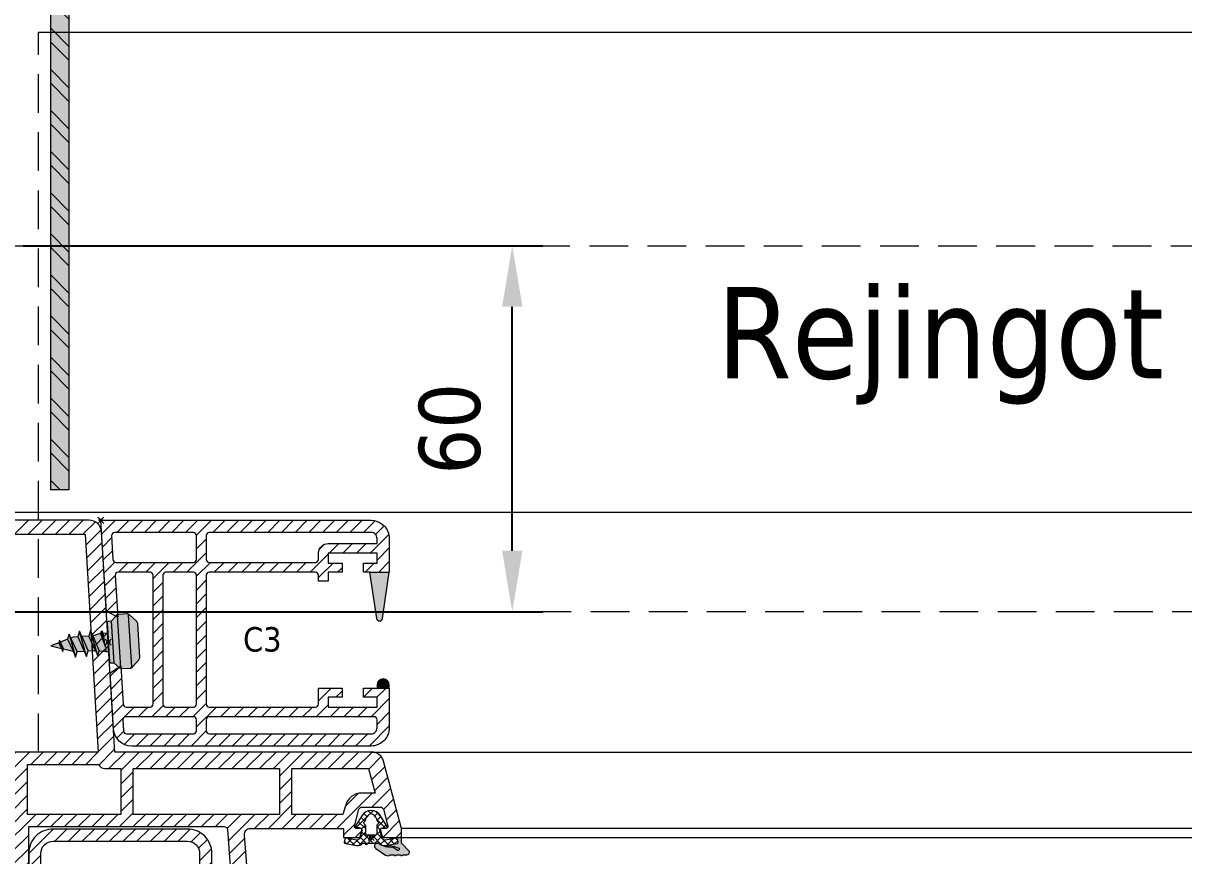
# Model space of a CAD drawing. Header units: millimetres. Extents: x -20000 to 230000, y -17405 to 24510.
# Drawn here: x 54652.5 to 54842.6, y -5912.1 to -5775.6 of the extents above; entities that cross this region are included whole.
import ezdxf
from ezdxf.enums import TextEntityAlignment as Align

# ---------------------------------------------------------------- set-up
doc = ezdxf.new("R2010")
doc.units = ezdxf.units.MM
doc.header["$PDMODE"] = 35
doc.header["$PDSIZE"] = 0.5
doc.linetypes.add('CACHE', pattern=[9.525, 6.35, -3.175])
doc.layers.get('0').update_dxf_attribs({"lineweight": 13})
doc.layers.get('Defpoints').update_dxf_attribs({"true_color": 0xc2a584})
doc.layers.add('0 - Invisible', color=43, linetype='Continuous', lineweight=0, plot=False)
for name, color, linetype, lineweight in [('1 - Acier', 160, 'Continuous', 13), ('1 - Aluminium', 150, 'Continuous', 13), ('1 - Cotation', 32, 'Continuous', 13), ('1 - INTERROMPU', 253, 'CACHE', 13), ('1 - Joint', 7, 'Continuous', 13), ('1 - PVC', 7, 'Continuous', 13), ('1 - Texte', 7, 'Continuous', 13)]:
    doc.layers.add(name, color=color, linetype=linetype, lineweight=lineweight)
doc.layers.add('1 - Cache', color=7, linetype='Continuous', lineweight=0, true_color=0xffffff)
doc.styles.get("Standard").update_dxf_attribs({"font": 'ARIALUNI.TTF'})
doc.styles.add('Texte Poralu', font='tahomabd.ttf')
doc.dimstyles.new('30 - 1000', dxfattribs={"dimtxt": 10, "dimasz": 10, "dimexe": 5, "dimexo": 2.5, "dimgap": 5, "dimtad": 1, "dimdec": 1, "dimtxsty": 'Texte Poralu', "dimcen": 5, "dimazin": 0, "dimtfac": 1, "dimtdec": 1, "dimtmove": 0, "dimatfit": 3, "dimfxl": 1, "dimarcsym": 0})

# ---------------------------------------------------------------- blocks, each defined once
blk = doc.blocks.new('*U899')
at = {"layer": '1 - PVC', "linetype": 'CACHE'}
blk.add_lwpolyline([(-345, 0), (-345, 118), (-340, 118)], dxfattribs=at)
at = {"layer": '1 - PVC', "linetype": 'ByBlock'}
blk.add_lwpolyline([(-340, 118), (340, 118)], dxfattribs=at)
for tag, p in [('PA1', (-320, 123)), ('PA2', (320, 123))]:
    blk.add_attdef(tag, text='', height=4).set_placement(p, align=Align.MIDDLE_CENTER)
blk = doc.blocks.new('*D1059')
at = {"layer": '1 - Cotation', "color": 0, "lineweight": -2, "transparency": 16777216}
for p, q in [((54652.5, -5812.07), (54737.62, -5812.07)), ((54732.62, -5862.07), (54732.62, -5822.07)), ((54612.5, -5872.07), (54737.62, -5872.07))]:
    blk.add_line(p, q, dxfattribs=at)
at = {"layer": '1 - Cotation', "color": 0, "transparency": 16777216}
for points in [[(54730.96, -5822.07), (54734.29, -5822.07), (54732.62, -5812.07)], [(54730.96, -5862.07), (54734.29, -5862.07), (54732.62, -5872.07)]]:
    blk.add_solid(points, dxfattribs=at)
at = {"layer": 'Defpoints', "color": 0, "transparency": 16777216}
for p in [(54650, -5812.07), (54732.62, -5812.07), (54610, -5872.07)]:
    blk.add_point(p, dxfattribs=at)
at = {"layer": '1 - Cotation', "color": 0, "transparency": 16777216, "insert": (54722.42, -5842.07), "char_height": 10, "attachment_point": 5, "rotation": 90, "style": 'Texte Poralu'}
blk.add_mtext('60', dxfattribs=at)
blk = doc.blocks.new('*U428')
at = {"layer": '1 - Joint', "linetype": 'ByBlock'}
blk.add_hatch(color=256, dxfattribs=at).paths.add_polyline_path([(2.84, 3.14), (2.84, 3.78, 0.57735), (2.84, 4.13), (2.84, 4.79, 0.57735), (2.84, 5.13), (2.84, 5.85, 0.419335), (2.27, 6.28), (0.94, 4.97), (0.31, 5, 0.477659), (0, 4.65), (0.11, 4.02, -0.406954), (0.36, 4.36), (0.75, 4.43, -0.418679), (0.98, 4.27), (1.3, 2.36, -0.125286), (1.66, 4.3, -1.387029), (2.11, 4.3), (1.59, 3.57, -0.153631), (1.05, 1.3, 0.167659), (0.93, 1.03), (0.93, 0.96, 0.744987), (1.78, 0.78), (2.91, 2.37, 0.250622)])
h = blk.add_hatch(dxfattribs=at)
h.set_pattern_fill('ANSI37', color=256, scale=0.25, style=0)
h.paths.add_polyline_path([(0.93, 0.96, -0.041156), (0.93, 1.03), (0.93, 1.36, 0.277105), (1.3, 2.36), (0.98, 4.27, 0.414214), (0.75, 4.43), (0.36, 4.36, 0.406954), (0.11, 4.02), (0.4, 2.34, -0.388879), (0.04, 1.77), (-1.23, 1.43, -0.414214), (-1.53, 1.73), (-1.53, 2.01), (-1.71, 2.01), (-1.54, 2.38, 0.109518), (-1.53, 2.46, 0.414214), (-1.73, 2.66, 0.140872), (-1.83, 2.63), (-3.58, 1.54, 0.258271), (-4.42, 0.01, 0.258271), (-3.58, -1.51), (-1.83, -2.61, 0.140872), (-1.73, -2.64, 0.414214), (-1.53, -2.44, 0.109518), (-1.54, -2.35), (-1.71, -1.99), (-1.53, -1.99), (-1.53, -1.79, -0.414214), (-1.23, -1.49), (0.04, -1.83, -0.388879), (0.4, -2.4), (0.1, -4.07, 0.043661), (0.1, -4.1, 0.36397), (0.27, -4.3), (0.76, -4.39, 0.037727), (0.79, -4.39, 0.370694), (0.99, -4.22), (1.31, -2.39, 0.271381), (0.93, -1.34), (0.93, -0.99, 1), (0.93, -0.59)])
h.paths.add_polyline_path([(-0.37, 0.71), (-0.37, -0.69, -0.414214), (-0.57, -0.89), (-1.9, -0.89, 0.267949), (-2.16, -1.04, -0.267949), (-2.42, -1.19, -0.271324), (-2.68, -1.04, 0.243431), (-2.91, -0.88, -0.210605), (-3.54, -0.52, 0.11634), (-3.65, -0.43, -0.281921), (-3.92, 0.01, -0.281921), (-3.65, 0.46, 0.11634), (-3.54, 0.55, -0.210605), (-2.91, 0.91, 0.243431), (-2.68, 1.06, -0.271324), (-2.42, 1.21, -0.267949), (-2.16, 1.06, 0.267949), (-1.9, 0.91), (-0.57, 0.91, -0.414214)], flags=16)
at = {"layer": '0 - Invisible', "linetype": 'ByBlock'}
blk.add_point((0, 0), dxfattribs=at)
at = {"layer": '1 - Joint', "linetype": 'ByBlock'}
for points in [[(2.11, 4.3), (1.59, 3.57, -0.153631), (1.05, 1.3, 1.13268), (1.78, 0.78), (2.91, 2.37, 0.250622), (2.84, 3.14), (2.84, 3.78, 0.57735), (2.84, 4.13), (2.84, 4.79, 0.57735), (2.84, 5.13), (2.84, 5.85, 0.419335), (2.27, 6.28), (0.94, 4.97), (0.31, 5, 0.477659), (0, 4.65), (0.4, 2.34, -0.388879), (0.04, 1.77), (-1.23, 1.43, -0.414214), (-1.53, 1.73), (-1.53, 2.01), (-1.71, 2.01), (-1.54, 2.38, 0.109518), (-1.53, 2.46, 0.414214), (-1.73, 2.66, 0.140872), (-1.83, 2.63), (-3.58, 1.54, 0.258271), (-4.42, 0.01, 0.258271), (-3.58, -1.51), (-1.83, -2.61, 0.140872), (-1.73, -2.64, 0.414214), (-1.53, -2.44, 0.109518), (-1.54, -2.35), (-1.71, -1.99), (-1.53, -1.99), (-1.53, -1.79, -0.414214), (-1.23, -1.49), (0.04, -1.83, -0.388879), (0.4, -2.4), (0.1, -4.07, 0.043661), (0.1, -4.1, 0.36397), (0.27, -4.3), (0.76, -4.39, 0.037727), (0.79, -4.39, 0.370694), (0.99, -4.22), (1.31, -2.39, 0.271381), (0.93, -1.34), (0.93, -0.99, 1), (0.93, -0.59), (0.93, 1.36, 0.277105), (1.3, 2.36, -0.125286), (1.66, 4.3, -1.387029)], [(-3.65, 0.46, 0.11634), (-3.54, 0.55, -0.210605), (-2.91, 0.91, 0.243431), (-2.68, 1.06, -0.271324), (-2.42, 1.21, -0.267949), (-2.16, 1.06, 0.267949), (-1.9, 0.91), (-0.57, 0.91, -0.414214), (-0.37, 0.71), (-0.37, -0.69, -0.414214), (-0.57, -0.89), (-1.9, -0.89, 0.267949), (-2.16, -1.04, -0.267949), (-2.42, -1.19, -0.271324), (-2.68, -1.04, 0.243431), (-2.91, -0.88, -0.210605), (-3.54, -0.52, 0.11634), (-3.65, -0.43, -0.281921), (-3.92, 0.01, -0.281921)]]:
    blk.add_lwpolyline(points, format="xyb", close=True, dxfattribs=at)
blk.add_lwpolyline([(1.3, 2.36), (0.98, 4.27, 0.414214), (0.75, 4.43), (0.36, 4.36, 0.406954), (0.11, 4.02)], format="xyb", dxfattribs=at)
blk = doc.blocks.new('*U1054')
at = {"layer": '1 - PVC'}
for p, q in [((15.12, 60), (595.88, 60)), ((591, 47.5), (20, 47.5)), ((20, 46), (591, 46))]:
    blk.add_line(p, q, dxfattribs=at)
at = {"rotation": 269.9999999999993}
blk.add_blockref('*U428', (15, 46), dxfattribs=at)
blk = doc.blocks.new('Rehau - DL98')
at = {"layer": '1 - PVC', "linetype": 'ByBlock'}
h = blk.add_hatch(dxfattribs=at)
h.set_pattern_fill('ANSI31', color=256, scale=0.5, angle=270, style=0)
h.set_pattern_definition([(315, (98, 0), (1.122532, 1.122532), [])])
h.paths.add_polyline_path([(1.88, 37.82, 0.396669), (0, 35.82), (0, 0), (1.8, 0, 0.468969), (3.77, 2.36), (3, 6.5), (3, 15), (38, 15), (39.8, 15, 0.468969), (41.77, 17.36), (41, 21.5), (41, 22.5, -0.414214), (41.5, 23), (51.3, 23), (51.3, 16, 0.414214), (51.8, 15.5), (59, 15.5), (59, 18.2), (54, 18.2), (54, 23.2), (68, 23.2), (86, 23.2), (86, 18.2), (81, 18.2), (81, 15.5), (89.7, 15.5, 0.414214), (90.2, 16), (90.2, 20.5), (89.7, 20.5, -0.414214), (88.7, 21.5), (88.7, 22, -0.414214), (89.7, 23), (94.3, 23, -0.414214), (95, 22.3), (95, 21.5), (94.23, 17.36, 0.285002), (95, 15.4), (95, 15), (98, 15), (98, 25.9), (98, 66, 0.414214), (97, 67), (93, 67), (93, 64.3), (95.3, 64.3), (95.3, 60, -0.414214), (94.3, 59), (88.5, 59, -0.414214), (87.5, 60), (87.5, 60.5, -0.414214), (88.5, 61.5), (89, 61.5), (89, 67), (86.5, 67), (86.76, 64), (68.33, 62.55), (68, 62.22), (67.72, 62.5), (51.58, 61.23, -0.437409), (50.5, 62.23), (50.5, 77.5), (52, 77.5), (52, 80.01, 0.339454), (51.85, 80.2), (50.75, 80.49, 0.493145), (50.5, 80.3), (50.5, 79.55, -0.493145), (50.12, 79.26), (47.37, 80, -0.339454), (47, 80.48), (47, 83.52, -0.339454), (47.37, 84), (50.12, 84.74, -0.493145), (50.5, 84.45), (50.5, 83.7, 0.493145), (50.75, 83.51), (51.85, 83.8, 0.339454), (52, 83.99), (52, 87), (50.5, 87), (39.48, 84.05, 0.339454), (38, 82.12), (38, 40)])
h.paths.add_polyline_path([(38, 37.3), (38, 17.7), (2.3, 17.7), (2.3, 35.14)], flags=16)
h.paths.add_polyline_path([(40, 37.41, 0.327538), (40.7, 38.37), (40.7, 41), (48.2, 41), (48.2, 25.7), (46.3, 25.7), (44, 25.7), (40, 25.7)], flags=16)
h.paths.add_polyline_path([(40.7, 43), (40.7, 67), (48.2, 67), (48.2, 43)], flags=16)
h.paths.add_polyline_path([(50.2, 57.57), (50.2, 57.95, -0.391392), (50.66, 58.45), (53.7, 58.69), (53.83, 58.7), (65.5, 59.62), (65.5, 56.9), (67, 56.9), (67, 59.74), (69, 59.89), (69, 56.9), (70.5, 56.9), (70.5, 60.01), (82, 60.92), (82, 56.9), (83.5, 56.9), (83.5, 61.03), (84.8, 61.14), (84.8, 60.5), (84.8, 60, 0.228871), (86, 57.27), (86, 25.9), (50.2, 25.9)], flags=16)
h.paths.add_polyline_path([(40.7, 69), (40.7, 81.58), (44.7, 82.65), (44.7, 80.48, 0.339454), (46.78, 77.78), (48.2, 77.39), (48.2, 69)], flags=16)
h.paths.add_polyline_path([(88.3, 43), (95.3, 43), (95.3, 25.7), (88.3, 25.7)], flags=16)
h.paths.add_polyline_path([(88.3, 45), (88.3, 56.3), (88.7, 56.3), (88.7, 55.5, 0.414214), (89.7, 54.5), (90.2, 54.5), (90.2, 56.3), (91.8, 56.3), (91.8, 54.5), (92.3, 54.5, 0.414214), (93.3, 55.5), (93.3, 56.3), (95.3, 56.3), (95.3, 45)], flags=16)
h.paths.add_polyline_path([(98, 15), (95, 15), (95, 0, 0.414214), (98, 3)], flags=17)
at = {"layer": '0 - Invisible'}
for p in [(52, 82), (84, 63.78), (0, 37.71), (70, 18.2), (95, 15), (98, 15)]:
    blk.add_point(p, dxfattribs=at)
at = {"layer": '0 - Invisible', "linetype": 'ByBlock'}
blk.add_point((98, 67), dxfattribs=at)
at = {"layer": '1 - PVC', "linetype": 'ByBlock'}
for points in [[(98, 66, 0.414214), (97, 67), (93, 67), (93, 64.3), (95.3, 64.3), (95.3, 60, -0.414214), (94.3, 59), (88.5, 59, -0.414214), (87.5, 60), (87.5, 60.5, -0.414214), (88.5, 61.5), (89, 61.5), (89, 67), (86.5, 67), (86.76, 64), (68.33, 62.55), (68, 62.22), (67.72, 62.5), (67.72, 62.5), (51.58, 61.23, -0.437409), (50.5, 62.23), (50.5, 77.5), (52, 77.5), (52, 80.01, 0.339454), (51.85, 80.2), (50.75, 80.49, 0.493145), (50.5, 80.3), (50.5, 79.55, -0.493145), (50.12, 79.26), (47.37, 80, -0.339454), (47, 80.48), (47, 83.52, -0.339454), (47.37, 84), (50.12, 84.74, -0.493145), (50.5, 84.45), (50.5, 83.7, 0.493145), (50.75, 83.51), (51.85, 83.8, 0.339454), (52, 83.99), (52, 87), (50.5, 87), (39.48, 84.05, 0.339454), (38, 82.12), (38, 40), (1.88, 37.82, 0.396669), (0, 35.82), (0, 0), (1.8, 0, 0.468969), (3.77, 2.36), (3, 6.5), (3, 15), (38, 15), (39.8, 15, 0.468969), (41.77, 17.36), (41, 21.5), (41, 22.5, -0.414214), (41.5, 23), (51.3, 23), (51.3, 16, 0.414214), (51.8, 15.5), (59, 15.5), (59, 18.2), (54, 18.2), (54, 23.2), (68, 23.2), (86, 23.2), (86, 18.2), (81, 18.2), (81, 15.5), (89.7, 15.5, 0.414214), (90.2, 16), (90.2, 20.5), (89.7, 20.5, -0.414214), (88.7, 21.5), (88.7, 22, -0.414214), (89.7, 23), (94.3, 23, -0.414214), (95, 22.3), (95, 21.5), (94.23, 17.36, 0.285002), (95, 15.4), (95, 0, 0.414214), (98, 3), (98, 25.9), (98, 66, 0.414214)], [(40.7, 69), (40.7, 81.58), (44.7, 82.65), (44.7, 80.48, 0.339454), (46.78, 77.78), (48.2, 77.39), (48.2, 69), (40.7, 69)], [(50.2, 57.57), (50.2, 57.95, -0.285121), (50.48, 58.4, -0.095602), (50.66, 58.45), (53.7, 58.69), (53.83, 58.7), (65.5, 59.62), (65.5, 56.9), (67, 56.9), (67, 59.74), (69, 59.89), (69, 56.9), (70.5, 56.9), (70.5, 60.01), (82, 60.92), (82, 56.9), (83.5, 56.9), (83.5, 61.03), (84.8, 61.14), (84.8, 60.5), (84.8, 60, 0.228871), (86, 57.27), (86, 25.9), (50.2, 25.9), (50.2, 57.57)], [(88.3, 45), (88.3, 56.3), (88.7, 56.3), (88.7, 55.5, 0.414214), (89.7, 54.5), (90.2, 54.5), (90.2, 56.3), (91.8, 56.3), (91.8, 54.5), (92.3, 54.5, 0.414214), (93.3, 55.5), (93.3, 56.3), (95.3, 56.3), (95.3, 45), (88.3, 45)], [(40, 37.41, 0.327538), (40.7, 38.37), (40.7, 41), (48.2, 41), (48.2, 25.7), (46.3, 25.7), (44, 25.7), (40, 25.7), (40, 37.41, 0.327538)]]:
    blk.add_lwpolyline(points, format="xyb", close=True, dxfattribs=at)
for points in [[(40.7, 43), (40.7, 67), (48.2, 67), (48.2, 43), (40.7, 43)], [(88.3, 43), (95.3, 43), (95.3, 25.7), (88.3, 25.7), (88.3, 43)], [(38, 37.3), (38, 17.7), (2.3, 17.7), (2.3, 35.14), (38, 37.3)]]:
    blk.add_lwpolyline(points, close=True, dxfattribs=at)
blk = doc.blocks.new('Rehau - Renfort TR 35 61')
at = {"layer": '1 - Acier', "linetype": 'ByBlock'}
h = blk.add_hatch(dxfattribs=at)
h.set_pattern_fill('ANSI31', color=256, scale=0.5, style=0)
h.paths.add_polyline_path([(4, 15, 0.414214), (0, 11), (0, 0.25), (2, 0.25), (2, 11, -0.414214), (4, 13), (31, 13, -0.414214), (33, 11), (33, -11, -0.414214), (31, -13), (4, -13, -0.414214), (2, -11), (2, -0.25), (0, -0.25), (0, -11, 0.414214), (4, -15), (31, -15, 0.414214), (35, -11), (35, 11, 0.414214), (31, 15)])
blk.add_lwpolyline([(4, 15), (31, 15, -0.414214), (35, 11), (35, -11, -0.414214), (31, -15), (4, -15, -0.414214), (0, -11), (0, -0.25), (2, -0.25), (2, -11, 0.414214), (4, -13), (31, -13, 0.414214), (33, -11), (33, 11, 0.414214), (31, 13), (4, 13, 0.414214), (2, 11), (2, 0.25), (0, 0.25), (0, 11, -0.414214)], format="xyb", close=True, dxfattribs=at)
blk = doc.blocks.new('Rehau - Coulisse C3')
at = {"layer": '1 - Joint', "linetype": 'ByBlock'}
for points in [[(47.27, -8.5), (44.02, -8.5), (45.15, -16.07, 0.371453), (45.64, -16.5, 0.371453), (46.14, -16.07)], [(46.27, -26, 0.414214), (45.27, -27), (45.27, -27.5), (47.27, -27.5), (47.27, -27, 0.414214)]]:
    blk.add_hatch(color=256, dxfattribs=at).paths.add_polyline_path(points)
at = {"layer": '1 - PVC', "linetype": 'ByBlock'}
h = blk.add_hatch(dxfattribs=at)
h.set_pattern_fill('ANSI31', color=256, scale=0.5, style=0)
h.paths.add_polyline_path([(44.27, 0), (37.27, 0), (0, 0), (0.49, -8), (0.91, -14.96), (2.77, -15.89), (2.36, -9.03, -0.432221), (2.85, -8.5), (8.07, -8.5, -0.414214), (8.57, -9), (8.57, -30.1, -0.414214), (8.07, -30.6), (4.15, -30.6, -0.396433), (3.65, -30.13), (3.26, -23.87), (1.53, -25.02), (2.09, -34.18, 0.396433), (5.09, -37), (44.27, -37, 0.414214), (47.27, -34), (47.27, -27.5), (45.27, -27.5), (43.02, -27.5), (43.02, -29), (45.27, -29), (45.27, -30.6), (37.27, -30.6), (37.27, -29), (39.52, -29), (39.52, -27.5), (35.67, -27.5), (35.67, -30.1, -0.414214), (35.17, -30.6), (17.77, -30.6, -0.414214), (17.27, -30.1), (17.27, -9, -0.414214), (17.77, -8.5), (35.17, -8.5, -0.414214), (35.67, -9), (35.67, -10), (37.27, -10), (37.27, -8.5), (39.52, -8.5), (39.52, -7), (37.27, -7), (37.27, -5.4), (45.27, -5.4), (45.27, -7), (43.02, -7), (43.02, -8.5), (44.02, -8.5), (47.27, -8.5), (47.27, -3, 0.414214)])
h.paths.add_polyline_path([(17.77, -2), (44.27, -2, -0.414214), (45.27, -3), (45.27, -3.8), (37.27, -3.8, 0.414214), (35.67, -5.4), (35.67, -6.4, -0.414214), (35.17, -6.9), (17.77, -6.9, -0.414214), (17.27, -6.4), (17.27, -2.5, -0.414214)], flags=16)
h.paths.add_polyline_path([(15.67, -2.5), (15.67, -6.4, -0.414214), (15.17, -6.9), (2.5, -6.9, -0.396433), (2, -6.43), (1.76, -2.53, -0.432221), (2.26, -2), (15.17, -2, -0.414214)], flags=16)
h.paths.add_polyline_path([(15.67, -9), (15.67, -30.1, -0.414214), (15.17, -30.6), (10.67, -30.6, -0.414214), (10.17, -30.1), (10.17, -9, -0.414214), (10.67, -8.5), (15.17, -8.5, -0.414214)], flags=16)
h.paths.add_polyline_path([(17.77, -32.2), (44.77, -32.2, -0.414214), (45.27, -32.7), (45.27, -34, -0.414214), (44.27, -35), (17.77, -35, -0.414214), (17.27, -34.5), (17.27, -32.7, -0.414214)], flags=16)
h.paths.add_polyline_path([(15.17, -32.2, -0.414214), (15.67, -32.7), (15.67, -34.5, -0.414214), (15.17, -35), (4.21, -35, -0.396433), (3.71, -34.53), (3.6, -32.73, -0.432221), (4.1, -32.2)], flags=16)
at = {"layer": '0 - Invisible'}
blk.add_point((1.22, -19.99), dxfattribs=at)
at = {"layer": '1 - Joint', "linetype": 'ByBlock'}
for p, q in [((44.02, -8.5), (47.27, -8.5)), ((44.02, -8.5), (45.15, -16.07)), ((46.14, -16.07), (47.27, -8.5)), ((45.27, -27), (45.27, -27.5)), ((45.27, -27.5), (47.27, -27.5)), ((47.27, -27.5), (47.27, -27))]:
    blk.add_line(p, q, dxfattribs=at)
for centre, radius, start, end in [((45.64, -16), 0.5, 188.4894, 270), ((45.64, -16), 0.5, 270, 351.5106), ((46.27, -27), 1, 90, 180), ((46.27, -27), 1, 0, 90)]:
    blk.add_arc(centre, radius, start, end, dxfattribs=at)
at = {"layer": '1 - PVC', "linetype": 'ByBlock'}
for points in [[(47.27, -27.5), (47.27, -34, -0.414214), (44.27, -37), (5.09, -37, -0.396433), (2.09, -34.18), (1.53, -25.02), (3.26, -23.87), (3.65, -30.13, 0.396433), (4.15, -30.6), (8.07, -30.6, 0.414214), (8.57, -30.1), (8.57, -9, 0.414214), (8.07, -8.5), (2.85, -8.5, 0.432221), (2.36, -9.03), (2.77, -15.89), (0.91, -14.96), (0.49, -8), (0, 0), (37.27, 0), (44.27, 0, -0.414214), (47.27, -3), (47.27, -8.5)], [(44.02, -8.5), (43.02, -8.5), (43.02, -7), (45.27, -7), (45.27, -5.4), (37.27, -5.4), (37.27, -7), (39.52, -7), (39.52, -8.5), (37.27, -8.5), (37.27, -10), (35.67, -10), (35.67, -9, 0.414214), (35.17, -8.5), (17.77, -8.5, 0.414214), (17.27, -9), (17.27, -30.1, 0.414214), (17.77, -30.6), (35.17, -30.6, 0.414214), (35.67, -30.1), (35.67, -27.5), (39.52, -27.5), (39.52, -29), (37.27, -29), (37.27, -30.6), (45.27, -30.6), (45.27, -29), (43.02, -29), (43.02, -27.5), (45.27, -27.5)]]:
    blk.add_lwpolyline(points, format="xyb", dxfattribs=at)
for points in [[(1.76, -2.53), (2, -6.43, 0.396433), (2.5, -6.9), (15.17, -6.9, 0.414214), (15.67, -6.4), (15.67, -2.5, 0.414214), (15.17, -2), (2.26, -2, 0.432221)], [(37.27, -3.8), (45.27, -3.8), (45.27, -3, 0.414214), (44.27, -2), (17.77, -2, 0.414214), (17.27, -2.5), (17.27, -6.4, 0.414214), (17.77, -6.9), (35.17, -6.9, 0.414214), (35.67, -6.4), (35.67, -5.4, -0.414214)], [(10.67, -8.5, 0.414214), (10.17, -9), (10.17, -30.1, 0.414214), (10.67, -30.6), (15.17, -30.6, 0.414214), (15.67, -30.1), (15.67, -9, 0.414214), (15.17, -8.5)], [(3.71, -34.53, 0.396433), (4.21, -35), (15.17, -35, 0.414214), (15.67, -34.5), (15.67, -32.7, 0.414214), (15.17, -32.2), (4.1, -32.2, 0.432221), (3.6, -32.73)], [(44.77, -32.2), (17.77, -32.2, 0.414214), (17.27, -32.7), (17.27, -34.5, 0.414214), (17.77, -35), (44.27, -35, 0.414214), (45.27, -34), (45.27, -32.7, 0.414214)]]:
    blk.add_lwpolyline(points, format="xyb", close=True, dxfattribs=at)
blk = doc.blocks.new('*U823')
at = {"layer": '1 - Cache'}
h = blk.add_hatch(color=256, dxfattribs=at)
edge = h.paths.add_edge_path()
edge.add_arc((3.85, 3.3), 0.6, 0.0002, 45.0002)
edge.add_line((4.27, 3.73), (3.18, 4.82))
edge.add_arc((2.75, 4.4), 0.6, 45.0045, 89.9976)
edge.add_line((2.75, 5), (-2.75, 5))
edge.add_arc((-2.75, 4.4), 0.6, 90.0002, 135.0002)
edge.add_line((-3.18, 4.82), (-4.27, 3.73))
edge.add_arc((-3.85, 3.3), 0.6, 134.9998, 179.9998)
edge.add_line((-4.45, 3.3), (-4.45, 2))
edge.add_arc((-3.85, 2), 0.6, 180.0063, 224.994)
edge.add_line((-4.27, 1.57), (-3.4, 0.7))
edge.add_line((-3.4, 0.7), (-3.4, 0.3))
edge.add_arc((-3.1, 0.3), 0.3, 180, 270)
edge.add_line((-3.1, 0), (-1.51, 0))
edge.add_line((-1.51, 0), (-1.51, -0.73))
edge.add_line((-1.51, -0.73), (-1.81, -0.84))
edge.add_line((-1.81, -0.84), (-1.81, -1.05))
edge.add_line((-1.81, -1.05), (-1.51, -1.16))
edge.add_line((-1.51, -1.16), (-1.19, -2.43))
edge.add_line((-1.19, -2.43), (-2.1, -2.76))
edge.add_line((-2.1, -2.76), (-1.19, -3.1))
edge.add_line((-1.19, -3.1), (-1.19, -4.25))
edge.add_line((-1.19, -4.25), (-2.1, -4.58))
edge.add_line((-2.1, -4.58), (-1.19, -4.92))
edge.add_line((-1.19, -4.92), (-1.19, -5.67))
edge.add_line((-1.19, -5.67), (-1.06, -6.08))
edge.add_line((-1.06, -6.08), (-1.74, -6.33))
edge.add_line((-1.74, -6.33), (-0.89, -6.64))
edge.add_line((-0.89, -6.64), (-0.51, -7.83))
edge.add_line((-0.51, -7.83), (-0.83, -7.95))
edge.add_line((-0.83, -7.95), (-0.42, -8.1))
edge.add_line((-0.42, -8.1), (0, -9.44))
edge.add_line((0, -9.44), (0.54, -7.73))
edge.add_line((0.54, -7.73), (1.06, -7.54))
edge.add_line((1.06, -7.54), (0.65, -7.39))
edge.add_line((0.65, -7.39), (1.13, -5.85))
edge.add_line((1.13, -5.85), (2.1, -5.49))
edge.add_line((2.1, -5.49), (1.19, -5.16))
edge.add_line((1.19, -5.16), (1.19, -4.01))
edge.add_line((1.19, -4.01), (2.1, -3.67))
edge.add_line((2.1, -3.67), (1.19, -3.34))
edge.add_line((1.19, -3.34), (1.19, -2.43))
edge.add_line((1.19, -2.43), (1.23, -2.17))
edge.add_line((1.23, -2.17), (2.1, -1.85))
edge.add_line((2.1, -1.85), (1.33, -1.57))
edge.add_line((1.33, -1.57), (1.51, -0.5))
edge.add_line((1.51, -0.5), (1.51, 0))
edge.add_line((1.51, 0), (3.1, 0))
edge.add_arc((3.1, 0.3), 0.3, 270, 360)
edge.add_line((3.4, 0.3), (3.4, 0.7))
edge.add_line((3.4, 0.7), (4.27, 1.57))
edge.add_arc((3.85, 2), 0.6, 315.006, 359.9937)
edge.add_line((4.45, 2), (4.45, 3.3))
at = {"layer": '1 - Acier'}
for p, q in [((2.1, -1.85), (-2.1, -2.76)), ((-1.81, -1.05), (0.79, -0.5)), ((0.79, -0.5), (-1.81, -0.84)), ((-1.51, -1.16), (0.79, -0.5)), ((0.79, -0.5), (-1.51, -0.73)), ((-1.19, -2.43), (1.33, -1.57)), ((0.98, -0.5), (1.4, -0.5)), ((2.1, -3.67), (-2.1, -4.58)), ((1.23, -2.17), (-1.19, -3.1)), ((-1.19, -4.25), (1.19, -3.34)), ((-1.74, -6.33), (2.1, -5.49)), ((-1.19, -4.92), (1.19, -4.01)), ((1.19, -5.16), (-1.06, -6.08)), ((-0.89, -6.64), (1.13, -5.85)), ((-0.83, -7.95), (1.06, -7.54)), ((0.65, -7.39), (-0.51, -7.83)), ((-0.42, -8.1), (0.54, -7.73))]:
    blk.add_line(p, q, dxfattribs=at)
blk.add_lwpolyline([(4.27, 3.73, -0.198913), (4.45, 3.3, 0.198913), (4.27, 3.73), (3.18, 4.82, 0.198881), (2.75, 5), (-2.75, 5, 0.198913), (-3.18, 4.82), (-4.27, 3.73, 0.198913), (-4.45, 3.3), (-4.45, 2, 0.198857), (-4.27, 1.57), (-3.4, 0.7), (-3.4, 0.3, 0.414214), (-3.1, 0), (-1.51, 0), (-1.51, -0.73), (-1.81, -0.84), (-1.81, -1.05), (-1.51, -1.16), (-1.19, -2.43), (-2.1, -2.76), (-1.19, -3.1), (-1.19, -4.25), (-2.1, -4.58), (-1.19, -4.92), (-1.19, -5.67), (-1.06, -6.08), (-1.74, -6.33), (-0.89, -6.64), (-0.51, -7.83), (-0.83, -7.95), (-0.42, -8.1), (0, -9.44), (0.54, -7.73), (1.06, -7.54), (0.65, -7.39), (1.13, -5.85), (2.1, -5.49), (1.19, -5.16), (1.19, -4.01), (2.1, -3.67), (1.19, -3.34), (1.19, -2.43), (1.23, -2.17), (2.1, -1.85), (1.33, -1.57), (1.51, -0.5), (1.51, 0), (3.1, 0, 0.414214), (3.4, 0.3), (3.4, 0.7), (4.27, 1.57, 0.198857), (4.45, 2), (4.45, 3.3)], format="xyb", dxfattribs=at)
for points in [[(-4.25, 3.55), (4.25, 3.55)], [(-4.25, 1.75), (4.25, 1.75)], [(-3.4, 0.7), (3.4, 0.7)], [(-1.51, 0), (1.51, 0)]]:
    blk.add_lwpolyline(points, dxfattribs=at)
blk = doc.blocks.new('*U828')
for name, p, rotation in [('Rehau - DL98', (-22.5, -5), 270), ('*U823', (16.43, -24.99), 273.4999999997257)]:
    blk.add_blockref(name, p, dxfattribs=dict(rotation=rotation))
blk.add_blockref('Rehau - Coulisse C3', (15.21, -5))
at = {"xscale": -1, "rotation": 270}
blk.add_blockref('Rehau - Renfort TR 35 61', (18.4, -90.6), dxfattribs=at)
at = {"insert": (41.67, -24.55), "char_height": 4, "attachment_point": 5, "style": 'Texte Poralu'}
blk.add_mtext('C3', dxfattribs=at)
blk = doc.blocks.new('*U840')
at = {"layer": '1 - PVC', "linetype": 'ByBlock'}
blk.add_line((737, 1.3), (8, 1.3), dxfattribs=at)
blk = doc.blocks.new('*U844')
at = {"layer": '1 - Aluminium'}
h = blk.add_hatch(dxfattribs=at)
h.set_pattern_fill('ANSI32,_I', color=256, scale=0.5, style=2)
h.set_pattern_definition([(45, (-67442.9827, -44957.6387), (-3.36759605, 3.36759605), []), (45, (-67440.7376, -44957.6387), (-3.36759605, 3.36759605), [])])
h.paths.add_polyline_path([(0, 0), (3, 0), (3, 280), (0, 280)])
at = {"layer": '1 - Cache'}
h = blk.add_hatch(color=256, dxfattribs=at)
h.dxf.hatch_style = 2
h.paths.add_polyline_path([(0, 0), (3, 0), (3, 280), (0, 280)])
at = {"layer": '1 - Aluminium'}
blk.add_lwpolyline([(0, 0), (3, 0), (3, 280), (0, 280)], close=True, dxfattribs=at)

msp = doc.modelspace()

# ---------------------------------------------------------------- linework, layer by layer
at = {"layer": '1 - INTERROMPU'}
msp.add_lwpolyline([(54610, -5852.07), (54650, -5852.07), (54650, -5812.07), (55350, -5812.07), (55350, -5852.07), (55390, -5852.07), (55390, -5872.07), (54610, -5872.07)], close=True, dxfattribs=at)

# ---------------------------------------------------------------- block references
at = {"xscale": -1, "rotation": 359.9999999999984}
msp.add_blockref('*U844', (54660, -5852.07), dxfattribs=at)
for name, p in [('*U899', (55000, -5895.07)), ('*U828', (54650, -5852.07)), ('*U840', (54627.5, -5857.07)), ('*U1054', (54694.5, -5955.07))]:
    msp.add_blockref(name, p)

# ---------------------------------------------------------------- texts
at = {"layer": '1 - Texte', "insert": (54766.14, -5818.82), "char_height": 15, "attachment_point": 1, "style": 'Texte Poralu'}
msp.add_mtext_dynamic_manual_height_columns('Rejingot', width=98.0024, gutter_width=300, heights=[0], dxfattribs=at)

# ---------------------------------------------------------------- dimensions: what is measured, and where the dimension line sits
at = {"layer": '1 - Cotation'}
dim = msp.add_linear_dim(base=(54732.62, -5812.07), p1=(54610, -5872.07), p2=(54650, -5812.07), angle=90, dimstyle='30 - 1000', dxfattribs=at)
dim.commit()
dim.dimension.update_dxf_attribs({"geometry": '*D1059', "text_midpoint": (54722.42, -5842.07)})

doc.saveas('drawing.dxf')
